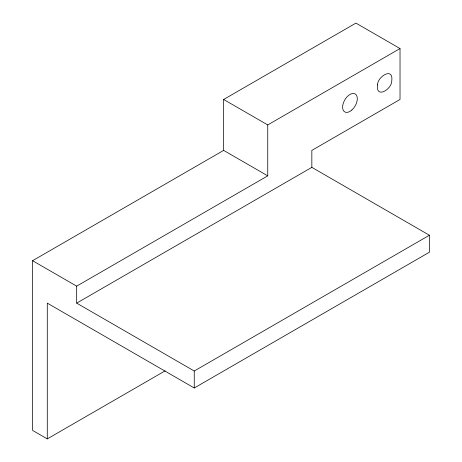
<?xml version="1.0" encoding="UTF-8"?>
<svg xmlns="http://www.w3.org/2000/svg" width="462" height="462" viewBox="0 0 462 462"><rect width="100%" height="100%" fill="white"/><g stroke="black" fill="none" stroke-linecap="round" stroke-linejoin="round"><path stroke-width="0.69" d="M165.171 370.836L47.28 438.9L32.583 430.417L32.583 260.701L223.648 150.387L223.648 99.469L355.931 23.1L400.023 48.556L400.023 99.474L311.838 150.387L311.838 167.359L76.675 303.13L76.675 286.157L267.746 175.843L267.746 124.931L400.023 48.556M76.675 303.13L194.254 371.015L429.417 235.245L429.417 252.212L194.254 387.982L47.28 303.13L47.28 438.9M223.648 99.469L267.746 124.931M311.838 167.359L429.417 235.245M223.648 150.387L267.746 175.843M32.583 260.701L76.675 286.157M194.254 371.015L194.254 387.982M377.552 84.794C375.577 99.226 391.782 89.339 391.747 80.989C393.722 66.557 377.518 76.444 377.552 84.794M351.865 110.014A10.395 6 -60 0 0 355.157 93.919A10.395 6 -60 0 0 342.862 104.816A10.395 6 -60 0 0 351.865 110.014"/></g></svg>
